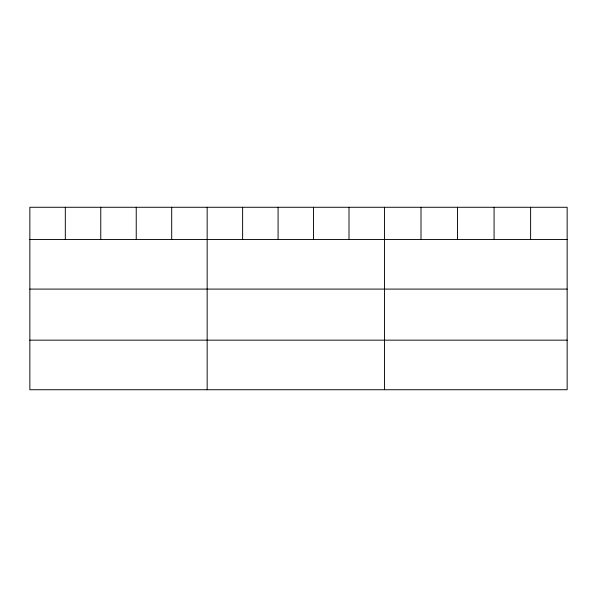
<?xml version="1.0" encoding="UTF-8"?>
<svg xmlns="http://www.w3.org/2000/svg" width="597" height="597" viewBox="0 0 597 597"><rect width="100%" height="100%" fill="white"/><g stroke="black" fill="none" stroke-linecap="round" stroke-linejoin="round"><path stroke-width="0.9" d="M567.15 239.516L567.15 389.729L29.85 389.729L29.85 207.271L567.15 207.271L567.15 239.516L29.85 239.516M29.85 289.09L567.15 289.09M29.85 340.156L567.15 340.156M530.614 207.271L530.614 239.516M494.077 207.271L494.077 239.516M457.541 207.271L457.541 239.516M421.004 207.271L421.004 239.516M384.468 207.271L384.468 389.729M349.006 207.271L349.006 239.516M313.544 207.271L313.544 239.516M278.083 207.271L278.083 239.516M242.621 207.271L242.621 239.516M207.159 207.271L207.159 389.729M171.697 207.271L171.697 239.516M136.235 207.271L136.235 239.516M100.774 207.271L100.774 239.516M65.312 207.271L65.312 239.516"/></g></svg>
